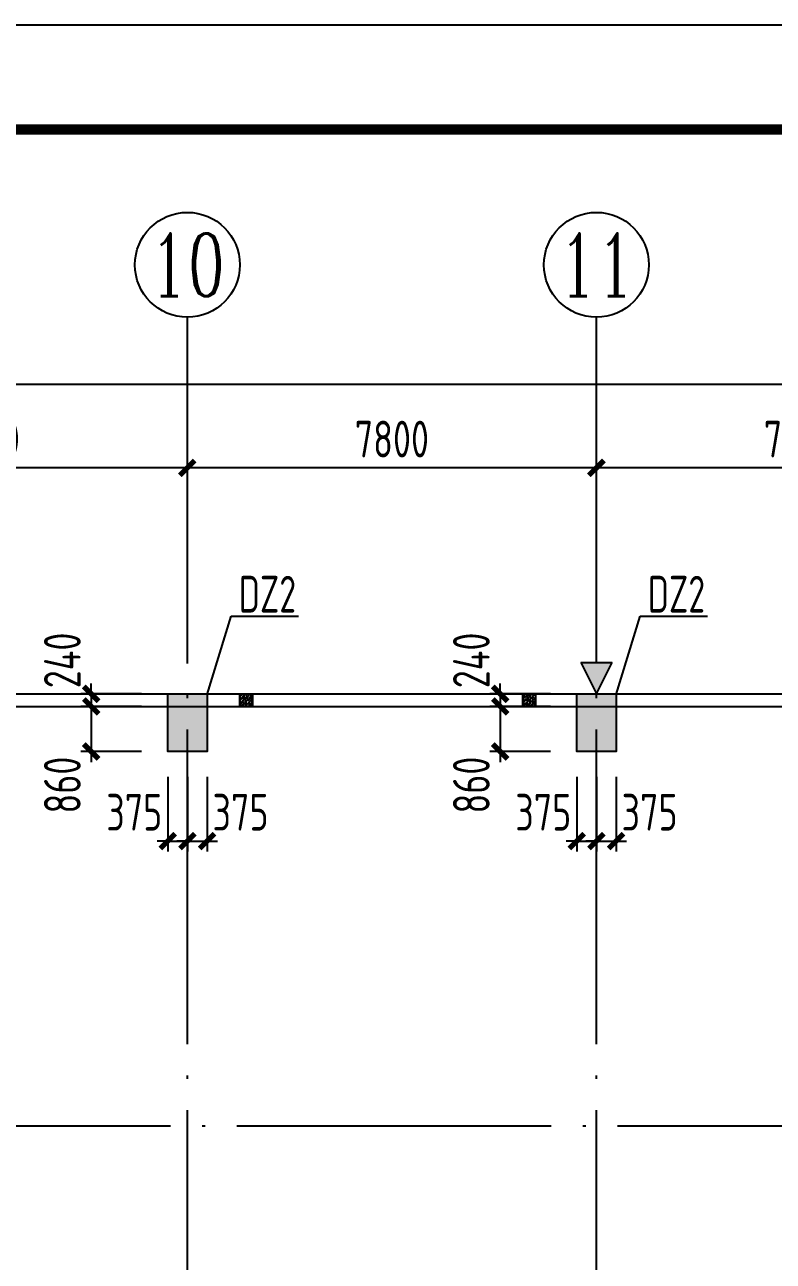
# Model space of a CAD drawing. Extents: x -2746917 to -971774, y -3334247 to -3250358.
# Drawn here: x -2237485 to -2230347, y -3285967 to -3274173 of the extents above; entities that cross this region are included whole.
import ezdxf
from ezdxf.enums import TextEntityAlignment as Align

# ---------------------------------------------------------------- set-up
doc = ezdxf.new("R2010")
doc.units = 0
doc.header["$LTSCALE"] = 1000
doc.header["$MEASUREMENT"] = 0
doc.header["$PDMODE"] = 35
doc.linetypes.add('DOTE', pattern=[2.42, 2, -0.2, 0.02, -0.2])
doc.layers.get('0').update_dxf_attribs({"linetype": 'CONTINUOUS'})
doc.layers.get('Defpoints').update_dxf_attribs({"linetype": 'CONTINUOUS'})
for name, color, linetype in [('AXIS', 253, 'DOTE'), ('BEAM_CON', 4, 'CONTINUOUS'), ('COLU', 7, 'CONTINUOUS'), ('DIM', 3, 'CONTINUOUS'), ('HATCH', 254, 'CONTINUOUS'), ('NUM', 7, 'CONTINUOUS'), ('PUB_TITLE', 4, 'CONTINUOUS'), ('TEXT', 7, 'CONTINUOUS')]:
    doc.layers.add(name, color=color, linetype=linetype)
doc.layers.add('yichutu', color=7, linetype='CONTINUOUS', true_color=0xffffff, plot=False)
doc.styles.add('TSSD_Axis', font='Complex.shx', dxfattribs={"width": 0.7, "bigfont": 'hztxt.shx'})
doc.styles.add('TSSD_Dimension', font='tssdeng.shx', dxfattribs={"width": 0.75, "bigfont": 'Hztxt.shx'})
doc.styles.add('TSSD_Rein', font='Tssdeng.shx', dxfattribs={"width": 0.75, "bigfont": 'hztxt.shx'})
doc.dimstyles.new('TSSD_200_100', dxfattribs={"dimtxt": 350, "dimasz": 100, "dimexe": 100, "dimexo": 250, "dimgap": 100, "dimtad": 1, "dimdec": 0, "dimlfac": 2, "dimzin": 0, "dimdsep": 46, "dimtxsty": 'TSSD_Dimension', "dimblk": 'ARCHTICK', "dimcen": 0, "dimdle": 100, "dimclrt": 7, "dimadec": 0, "dimazin": 0, "dimtfac": 1, "dimtdec": 0, "dimtix": 1, "dimtmove": 2, "dimatfit": 3, "dimfxl": 1, "dimtolj": 1, "dimtzin": 0, "dimarcsym": 0})

# ---------------------------------------------------------------- blocks, each defined once
blk = doc.blocks.new('ts_axno')
at = {"color": 0, "linetype": 'ByBlock', "lineweight": -2}
blk.add_circle((0, 0), 0.5, dxfattribs=at)
at = {"color": 0, "linetype": 'ByBlock', "lineweight": -2, "style": 'TSSD_Axis', "width": 0.7}
blk.add_attdef('A', text='', height=0.6, dxfattribs=at).set_placement((0, 0), align=Align.MIDDLE_CENTER)
blk = doc.blocks.new('_ArchTick')
at = {"color": 0, "const_width": 0.5}
blk.add_lwpolyline([(-0.71, -0.71), (0.71, 0.71)], dxfattribs=at)
blk = doc.blocks.new('*D1387')
at = {"layer": 'Defpoints', "color": 0, "ltscale": 1.5}
for p in [(-2232034, -3278400), (-2228134, -3279456), (-2232034, -3279675)]:
    blk.add_point(p, dxfattribs=at)
at = {"layer": 'DIM', "color": 0, "lineweight": -2, "ltscale": 1.5}
for p, q in [((-2232034, -3279425), (-2232034, -3278300)), ((-2228134, -3279206), (-2228134, -3278300)), ((-2228034, -3278400), (-2232134, -3278400))]:
    blk.add_line(p, q, dxfattribs=at)
at = {"layer": 'DIM', "color": 0, "lineweight": -2, "ltscale": 1.5, "xscale": 100, "yscale": 100, "zscale": 100, "rotation": 180}
blk.add_blockref('_ArchTick', (-2232034, -3278400), dxfattribs=at)
at = {"layer": 'DIM', "color": 0, "lineweight": -2, "ltscale": 1.5, "xscale": 100, "yscale": 100, "zscale": 100}
blk.add_blockref('_ArchTick', (-2228134, -3278400), dxfattribs=at)
at = {"layer": 'DIM', "color": 7, "ltscale": 1.5, "insert": (-2230084, -3278125), "char_height": 350, "attachment_point": 5, "style": 'TSSD_Dimension'}
blk.add_mtext('\\A1;7800', dxfattribs=at)
blk = doc.blocks.new('*D1388')
at = {"layer": 'Defpoints', "color": 0, "ltscale": 1.5}
for p in [(-2235934, -3278400), (-2235934, -3279675), (-2232034, -3279675)]:
    blk.add_point(p, dxfattribs=at)
at = {"layer": 'DIM', "color": 0, "lineweight": -2, "ltscale": 1.5}
for p, q in [((-2235934, -3279425), (-2235934, -3278300)), ((-2232034, -3279425), (-2232034, -3278300)), ((-2231934, -3278400), (-2236034, -3278400))]:
    blk.add_line(p, q, dxfattribs=at)
at = {"layer": 'DIM', "color": 0, "lineweight": -2, "ltscale": 1.5, "xscale": 100, "yscale": 100, "zscale": 100, "rotation": 180}
blk.add_blockref('_ArchTick', (-2235934, -3278400), dxfattribs=at)
at = {"layer": 'DIM', "color": 0, "lineweight": -2, "ltscale": 1.5, "xscale": 100, "yscale": 100, "zscale": 100}
blk.add_blockref('_ArchTick', (-2232034, -3278400), dxfattribs=at)
at = {"layer": 'DIM', "color": 7, "ltscale": 1.5, "insert": (-2233984, -3278125), "char_height": 350, "attachment_point": 5, "style": 'TSSD_Dimension'}
blk.add_mtext('\\A1;7800', dxfattribs=at)
blk = doc.blocks.new('*D1389')
at = {"layer": 'Defpoints', "color": 0, "ltscale": 1.5}
for p in [(-2239834, -3278400), (-2239834, -3279675), (-2235934, -3279675)]:
    blk.add_point(p, dxfattribs=at)
at = {"layer": 'DIM', "color": 0, "lineweight": -2, "ltscale": 1.5}
for p, q in [((-2239834, -3279425), (-2239834, -3278300)), ((-2235934, -3279425), (-2235934, -3278300)), ((-2235834, -3278400), (-2239934, -3278400))]:
    blk.add_line(p, q, dxfattribs=at)
at = {"layer": 'DIM', "color": 0, "lineweight": -2, "ltscale": 1.5, "xscale": 100, "yscale": 100, "zscale": 100, "rotation": 180}
blk.add_blockref('_ArchTick', (-2239834, -3278400), dxfattribs=at)
at = {"layer": 'DIM', "color": 0, "lineweight": -2, "ltscale": 1.5, "xscale": 100, "yscale": 100, "zscale": 100}
blk.add_blockref('_ArchTick', (-2235934, -3278400), dxfattribs=at)
at = {"layer": 'DIM', "color": 7, "ltscale": 1.5, "insert": (-2237884, -3278125), "char_height": 350, "attachment_point": 5, "style": 'TSSD_Dimension'}
blk.add_mtext('\\A1;7800', dxfattribs=at)
blk = doc.blocks.new('*D1397')
at = {"layer": 'Defpoints', "color": 0, "ltscale": 1.5}
for p in [(-2224234, -3277600), (-2224234, -3279456), (-2267134, -3279675)]:
    blk.add_point(p, dxfattribs=at)
at = {"layer": 'DIM', "color": 0, "lineweight": -2, "ltscale": 1.5}
for p, q in [((-2267234, -3277600), (-2224134, -3277600)), ((-2267134, -3279425), (-2267134, -3277500)), ((-2224234, -3279206), (-2224234, -3277500))]:
    blk.add_line(p, q, dxfattribs=at)
at = {"layer": 'DIM', "color": 0, "lineweight": -2, "ltscale": 1.5, "xscale": 100, "yscale": 100, "zscale": 100, "rotation": 180}
blk.add_blockref('_ArchTick', (-2267134, -3277600), dxfattribs=at)
at = {"layer": 'DIM', "color": 0, "lineweight": -2, "ltscale": 1.5, "xscale": 100, "yscale": 100, "zscale": 100}
blk.add_blockref('_ArchTick', (-2224234, -3277600), dxfattribs=at)
at = {"layer": 'DIM', "color": 7, "ltscale": 1.5, "insert": (-2245684, -3277325), "char_height": 350, "attachment_point": 5, "style": 'TSSD_Dimension'}
blk.add_mtext('\\A1;85800', dxfattribs=at)
blk = doc.blocks.new('*D1692')
at = {"layer": 'Defpoints', "color": 0, "ltscale": 1.5}
for p in [(-2236121, -3281095), (-2235934, -3281095), (-2235934, -3281959)]:
    blk.add_point(p, dxfattribs=at)
at = {"layer": 'DIM', "color": 0, "lineweight": -2, "ltscale": 1.5}
for p, q in [((-2236121, -3281345), (-2236121, -3282059)), ((-2235934, -3281345), (-2235934, -3282059)), ((-2236121, -3281959), (-2236221, -3281959)), ((-2236121, -3281959), (-2235934, -3281959)), ((-2235934, -3281959), (-2235834, -3281959))]:
    blk.add_line(p, q, dxfattribs=at)
at = {"layer": 'DIM', "color": 0, "lineweight": -2, "ltscale": 1.5, "xscale": 100, "yscale": 100, "zscale": 100}
blk.add_blockref('_ArchTick', (-2236121, -3281959), dxfattribs=at)
at = {"layer": 'DIM', "color": 0, "lineweight": -2, "ltscale": 1.5, "xscale": 100, "yscale": 100, "zscale": 100, "rotation": 180}
blk.add_blockref('_ArchTick', (-2235934, -3281959), dxfattribs=at)
at = {"layer": 'DIM', "color": 7, "ltscale": 1.5, "insert": (-2236440, -3281684), "char_height": 350, "attachment_point": 5, "style": 'TSSD_Dimension'}
blk.add_mtext('\\A1;375', dxfattribs=at)
blk = doc.blocks.new('*D1693')
at = {"layer": 'Defpoints', "color": 0, "ltscale": 1.5}
for p in [(-2235934, -3281095), (-2235746, -3281095), (-2235746, -3281959)]:
    blk.add_point(p, dxfattribs=at)
at = {"layer": 'DIM', "color": 0, "lineweight": -2, "ltscale": 1.5}
for p, q in [((-2235934, -3281345), (-2235934, -3282059)), ((-2235746, -3281345), (-2235746, -3282059)), ((-2235934, -3281959), (-2236034, -3281959)), ((-2235934, -3281959), (-2235746, -3281959)), ((-2235746, -3281959), (-2235646, -3281959))]:
    blk.add_line(p, q, dxfattribs=at)
at = {"layer": 'DIM', "color": 0, "lineweight": -2, "ltscale": 1.5, "xscale": 100, "yscale": 100, "zscale": 100}
blk.add_blockref('_ArchTick', (-2235934, -3281959), dxfattribs=at)
at = {"layer": 'DIM', "color": 0, "lineweight": -2, "ltscale": 1.5, "xscale": 100, "yscale": 100, "zscale": 100, "rotation": 180}
blk.add_blockref('_ArchTick', (-2235746, -3281959), dxfattribs=at)
at = {"layer": 'DIM', "color": 7, "ltscale": 1.5, "insert": (-2235427, -3281684), "char_height": 350, "attachment_point": 5, "style": 'TSSD_Dimension'}
blk.add_mtext('\\A1;375', dxfattribs=at)
blk = doc.blocks.new('*D1694')
at = {"layer": 'Defpoints', "color": 0, "ltscale": 1.5}
for p in [(-2236121, -3280555), (-2236851, -3280675), (-2236121, -3280675)]:
    blk.add_point(p, dxfattribs=at)
at = {"layer": 'DIM', "color": 0, "lineweight": -2, "ltscale": 1.5}
for p, q in [((-2236851, -3280555), (-2236851, -3280455)), ((-2236371, -3280555), (-2236951, -3280555)), ((-2236851, -3280555), (-2236851, -3280675)), ((-2236371, -3280675), (-2236951, -3280675)), ((-2236851, -3280675), (-2236851, -3280775))]:
    blk.add_line(p, q, dxfattribs=at)
at = {"layer": 'DIM', "color": 0, "lineweight": -2, "ltscale": 1.5, "xscale": 100, "yscale": 100, "zscale": 100}
for p, rotation in [((-2236851, -3280555), 270), ((-2236851, -3280675), 90)]:
    blk.add_blockref('_ArchTick', p, dxfattribs=dict(at, rotation=rotation))
at = {"layer": 'DIM', "color": 7, "ltscale": 1.5, "insert": (-2237126, -3280236), "char_height": 350, "attachment_point": 5, "rotation": 90, "style": 'TSSD_Dimension'}
blk.add_mtext('\\A1;240', dxfattribs=at)
blk = doc.blocks.new('*D1695')
at = {"layer": 'Defpoints', "color": 0, "ltscale": 1.5}
for p in [(-2236121, -3280675), (-2236851, -3281105), (-2236121, -3281105)]:
    blk.add_point(p, dxfattribs=at)
at = {"layer": 'DIM', "color": 0, "lineweight": -2, "ltscale": 1.5}
for p, q in [((-2236851, -3280575), (-2236851, -3281205)), ((-2236371, -3280675), (-2236951, -3280675)), ((-2236371, -3281105), (-2236951, -3281105))]:
    blk.add_line(p, q, dxfattribs=at)
at = {"layer": 'DIM', "color": 0, "lineweight": -2, "ltscale": 1.5, "xscale": 100, "yscale": 100, "zscale": 100}
for p, rotation in [((-2236851, -3280675), 90), ((-2236851, -3281105), 270)]:
    blk.add_blockref('_ArchTick', p, dxfattribs=dict(at, rotation=rotation))
at = {"layer": 'DIM', "color": 7, "ltscale": 1.5, "insert": (-2237126, -3281425), "char_height": 350, "attachment_point": 5, "rotation": 90, "style": 'TSSD_Dimension'}
blk.add_mtext('\\A1;860', dxfattribs=at)
blk = doc.blocks.new('*D1704')
at = {"layer": 'Defpoints', "color": 0, "ltscale": 1.5}
for p in [(-2232221, -3281095), (-2232034, -3281095), (-2232034, -3281959)]:
    blk.add_point(p, dxfattribs=at)
at = {"layer": 'DIM', "color": 0, "lineweight": -2, "ltscale": 1.5}
for p, q in [((-2232221, -3281345), (-2232221, -3282059)), ((-2232034, -3281345), (-2232034, -3282059)), ((-2232221, -3281959), (-2232321, -3281959)), ((-2232221, -3281959), (-2232034, -3281959)), ((-2232034, -3281959), (-2231934, -3281959))]:
    blk.add_line(p, q, dxfattribs=at)
at = {"layer": 'DIM', "color": 0, "lineweight": -2, "ltscale": 1.5, "xscale": 100, "yscale": 100, "zscale": 100}
blk.add_blockref('_ArchTick', (-2232221, -3281959), dxfattribs=at)
at = {"layer": 'DIM', "color": 0, "lineweight": -2, "ltscale": 1.5, "xscale": 100, "yscale": 100, "zscale": 100, "rotation": 180}
blk.add_blockref('_ArchTick', (-2232034, -3281959), dxfattribs=at)
at = {"layer": 'DIM', "color": 7, "ltscale": 1.5, "insert": (-2232540, -3281684), "char_height": 350, "attachment_point": 5, "style": 'TSSD_Dimension'}
blk.add_mtext('\\A1;375', dxfattribs=at)
blk = doc.blocks.new('*D1705')
at = {"layer": 'Defpoints', "color": 0, "ltscale": 1.5}
for p in [(-2232034, -3281095), (-2231846, -3281095), (-2231846, -3281959)]:
    blk.add_point(p, dxfattribs=at)
at = {"layer": 'DIM', "color": 0, "lineweight": -2, "ltscale": 1.5}
for p, q in [((-2232034, -3281345), (-2232034, -3282059)), ((-2231846, -3281345), (-2231846, -3282059)), ((-2232034, -3281959), (-2232134, -3281959)), ((-2232034, -3281959), (-2231846, -3281959)), ((-2231846, -3281959), (-2231746, -3281959))]:
    blk.add_line(p, q, dxfattribs=at)
at = {"layer": 'DIM', "color": 0, "lineweight": -2, "ltscale": 1.5, "xscale": 100, "yscale": 100, "zscale": 100}
blk.add_blockref('_ArchTick', (-2232034, -3281959), dxfattribs=at)
at = {"layer": 'DIM', "color": 0, "lineweight": -2, "ltscale": 1.5, "xscale": 100, "yscale": 100, "zscale": 100, "rotation": 180}
blk.add_blockref('_ArchTick', (-2231846, -3281959), dxfattribs=at)
at = {"layer": 'DIM', "color": 7, "ltscale": 1.5, "insert": (-2231527, -3281684), "char_height": 350, "attachment_point": 5, "style": 'TSSD_Dimension'}
blk.add_mtext('\\A1;375', dxfattribs=at)
blk = doc.blocks.new('*D1706')
at = {"layer": 'Defpoints', "color": 0, "ltscale": 1.5}
for p in [(-2232221, -3280555), (-2232951, -3280675), (-2232221, -3280675)]:
    blk.add_point(p, dxfattribs=at)
at = {"layer": 'DIM', "color": 0, "lineweight": -2, "ltscale": 1.5}
for p, q in [((-2232951, -3280555), (-2232951, -3280455)), ((-2232471, -3280555), (-2233051, -3280555)), ((-2232951, -3280555), (-2232951, -3280675)), ((-2232471, -3280675), (-2233051, -3280675)), ((-2232951, -3280675), (-2232951, -3280775))]:
    blk.add_line(p, q, dxfattribs=at)
at = {"layer": 'DIM', "color": 0, "lineweight": -2, "ltscale": 1.5, "xscale": 100, "yscale": 100, "zscale": 100}
for p, rotation in [((-2232951, -3280555), 270), ((-2232951, -3280675), 90)]:
    blk.add_blockref('_ArchTick', p, dxfattribs=dict(at, rotation=rotation))
at = {"layer": 'DIM', "color": 7, "ltscale": 1.5, "insert": (-2233226, -3280236), "char_height": 350, "attachment_point": 5, "rotation": 90, "style": 'TSSD_Dimension'}
blk.add_mtext('\\A1;240', dxfattribs=at)
blk = doc.blocks.new('*D1707')
at = {"layer": 'Defpoints', "color": 0, "ltscale": 1.5}
for p in [(-2232221, -3280675), (-2232951, -3281105), (-2232221, -3281105)]:
    blk.add_point(p, dxfattribs=at)
at = {"layer": 'DIM', "color": 0, "lineweight": -2, "ltscale": 1.5}
for p, q in [((-2232951, -3280575), (-2232951, -3281205)), ((-2232471, -3280675), (-2233051, -3280675)), ((-2232471, -3281105), (-2233051, -3281105))]:
    blk.add_line(p, q, dxfattribs=at)
at = {"layer": 'DIM', "color": 0, "lineweight": -2, "ltscale": 1.5, "xscale": 100, "yscale": 100, "zscale": 100}
for p, rotation in [((-2232951, -3280675), 90), ((-2232951, -3281105), 270)]:
    blk.add_blockref('_ArchTick', p, dxfattribs=dict(at, rotation=rotation))
at = {"layer": 'DIM', "color": 7, "ltscale": 1.5, "insert": (-2233226, -3281425), "char_height": 350, "attachment_point": 5, "rotation": 90, "style": 'TSSD_Dimension'}
blk.add_mtext('\\A1;860', dxfattribs=at)
blk = doc.blocks.new('A$C6DF15AF1')
at = {"layer": 'HATCH', "ltscale": 1.5}
h = blk.add_hatch(dxfattribs=at)
h.set_pattern_fill('ARMORED', color=256, scale=5, style=0)
h.set_pattern_definition([(50, (2166309.23, 3282061.71), (35.86300913, -3.13760675), [3.75, -41.25]), (355, (2166309.23, 3282061.71), (-6.93756668, 37.6096067), [3, -33]), (100.4514, (2166312.218, 3282061.447), (28.9254691, 34.4719771), [3.1870095, -35.0571056]), (46.1842, (2166309.23, 3282071.71), (53.36205243, -8.2759507), [5.625, -61.875]), (96.6356, (2166313.676, 3282071.02), (46.7331353, 48.70589355), [4.7805144, -52.58565]), (351.1842, (2166309.23, 3282071.71), (46.73309726, 48.70593005), [4.5, -49.5]), (21, (2166314.23, 3282069.21), (29.8453526, -20.13094453), [3.75, -41.25]), (326, (2166314.23, 3282069.21), (12.1657666, 36.25750225), [3, -33]), (71.4514, (2166316.717, 3282067.53), (42.01113143, 16.12652484), [3.1870095, -35.0571056]), (37.5, (2166309.23, 3282061.709), (0.607992766, 16.64469269), [0, -32.6, 0, -33.5, 0, -33.125]), (7.5, (2166309.23, 3282061.709), (13.15347687, 19.720585594), [0, -19.1, 0, -31.85, 0, -12.625]), (327.5, (2166298.08, 3282061.709), (26.69112181, -1.127743587), [0, -12.5, 0, -39, 0, -51.75]), (317.5, (2166293.08, 3282061.71), (29.15930847, 5.00524912), [0, -16.25, 0, -25.9, 0, -36.75]), (45, (2166309.23, 3282061.71), (-17.67766953, 17.67766953), [])])
h.paths.add_polyline_path([(0, 120), (120, 120), (120, 0), (0, 0)])
at = {"layer": 'COLU'}
blk.add_lwpolyline([(0, 120), (120, 120), (120, 0), (0, 0)], close=True, dxfattribs=at)
blk = doc.blocks.new('A$C72AE6952')
at = {"layer": 'DIM', "ltscale": 1.5}
blk.add_hatch(color=2, dxfattribs=at).paths.add_polyline_path([(105, -28), (-195, 122), (-195, -178)])
at = {"layer": 'DIM', "color": 2, "ltscale": 1.5}
for p, q in [((-195, 122), (-195, -178)), ((-195, 122), (105, -28)), ((105, -28), (-195, -178))]:
    blk.add_line(p, q, dxfattribs=at)
blk = doc.blocks.new('yct-891-420-89100-42000-100-2004.0')
at = {"layer": 'yichutu', "color": 7, "true_color": 0xffffff}
blk.add_lwpolyline([(0, 0), (0, 42000), (89100, 42000), (89100, 0)], close=True, dxfattribs=at)
blk = doc.blocks.new('A$C28727B96')
at = {"layer": 'PUB_TITLE'}
blk.add_lwpolyline([(-86607, -4276), (-86607, 37724), (2493, 37724), (2493, -4276)], close=True, dxfattribs=at)
at = {"layer": 'PUB_TITLE', "const_width": 100}
blk.add_lwpolyline([(1493, -3276), (1493, 36724), (-85893, 36724), (-85893, -3276), (1493, -3276)], dxfattribs=at)

msp = doc.modelspace()

# ---------------------------------------------------------------- hatches: boundary and pattern name
at = {"layer": 'COLU', "ltscale": 1.5}
h = msp.add_hatch(color=256, dxfattribs=at)
h.paths.add_polyline_path([(-2224113.71, -3284562.84), (-2224463.71, -3284562.84), (-2224463.71, -3284787.84), (-2224113.71, -3284787.84)])
h.paths.add_polyline_path([(-2224113.71, -3288562.84), (-2224463.71, -3288562.84), (-2224463.71, -3288787.84), (-2224113.71, -3288787.84)])
h.paths.add_polyline_path([(-2224113.71, -3296562.84), (-2224463.71, -3296562.84), (-2224463.71, -3296787.84), (-2224113.71, -3296787.84)])
h.paths.add_polyline_path([(-2228321.21, -3304795.34), (-2227946.21, -3304795.34), (-2227946.21, -3304245.34), (-2228321.21, -3304245.34)])
h.paths.add_polyline_path([(-2228296.21, -3292425.34), (-2227971.21, -3292425.34), (-2227971.21, -3292925.34), (-2228296.21, -3292925.34)])
h.paths.add_polyline_path([(-2228321.21, -3280555.34), (-2227946.21, -3280555.34), (-2227946.21, -3281105.34), (-2228321.21, -3281105.34)])
h.paths.add_polyline_path([(-2232221.21, -3304795.34), (-2231846.21, -3304795.34), (-2231846.21, -3304245.34), (-2232221.21, -3304245.34)])
h.paths.add_polyline_path([(-2232196.21, -3292425.34), (-2231871.21, -3292425.34), (-2231871.21, -3292925.34), (-2232196.21, -3292925.34)])
h.paths.add_polyline_path([(-2232221.21, -3280555.34), (-2231846.21, -3280555.34), (-2231846.21, -3281105.34), (-2232221.21, -3281105.34)])
h.paths.add_polyline_path([(-2236121.21, -3304795.34), (-2235746.21, -3304795.34), (-2235746.21, -3304245.34), (-2236121.21, -3304245.34)])
h.paths.add_polyline_path([(-2236096.21, -3292425.34), (-2235771.21, -3292425.34), (-2235771.21, -3292925.34), (-2236096.21, -3292925.34)])
h.paths.add_polyline_path([(-2236121.21, -3280555.34), (-2235746.21, -3280555.34), (-2235746.21, -3281105.34), (-2236121.21, -3281105.34)])
h.paths.add_polyline_path([(-2240021.21, -3304795.34), (-2239646.21, -3304795.34), (-2239646.21, -3304245.34), (-2240021.21, -3304245.34)])
h.paths.add_polyline_path([(-2239996.21, -3292425.34), (-2239671.21, -3292425.34), (-2239671.21, -3292925.34), (-2239996.21, -3292925.34)])
h.paths.add_polyline_path([(-2240021.21, -3280555.34), (-2239646.21, -3280555.34), (-2239646.21, -3281105.34), (-2240021.21, -3281105.34)])
h.paths.add_polyline_path([(-2243921.21, -3304795.34), (-2243546.21, -3304795.34), (-2243546.21, -3304245.34), (-2243921.21, -3304245.34)])
h.paths.add_polyline_path([(-2243896.21, -3292425.34), (-2243571.21, -3292425.34), (-2243571.21, -3292925.34), (-2243896.21, -3292925.34)])
h.paths.add_polyline_path([(-2243921.21, -3280555.34), (-2243546.21, -3280555.34), (-2243546.21, -3281105.34), (-2243921.21, -3281105.34)])
h.paths.add_polyline_path([(-2247821.21, -3304795.34), (-2247446.21, -3304795.34), (-2247446.21, -3304245.34), (-2247821.21, -3304245.34)])
h.paths.add_polyline_path([(-2247796.21, -3292425.34), (-2247471.21, -3292425.34), (-2247471.21, -3292925.34), (-2247796.21, -3292925.34)])
h.paths.add_polyline_path([(-2247821.21, -3280555.34), (-2247446.21, -3280555.34), (-2247446.21, -3281105.34), (-2247821.21, -3281105.34)])
h.paths.add_polyline_path([(-2251721.21, -3304795.34), (-2251346.21, -3304795.34), (-2251346.21, -3304245.34), (-2251721.21, -3304245.34)])
h.paths.add_polyline_path([(-2251696.21, -3292425.34), (-2251371.21, -3292425.34), (-2251371.21, -3292925.34), (-2251696.21, -3292925.34)])
h.paths.add_polyline_path([(-2251721.21, -3280555.34), (-2251346.21, -3280555.34), (-2251346.21, -3281105.34), (-2251721.21, -3281105.34)])
h.paths.add_polyline_path([(-2255621.21, -3304795.34), (-2255246.21, -3304795.34), (-2255246.21, -3304245.34), (-2255621.21, -3304245.34)])
h.paths.add_polyline_path([(-2255596.21, -3292425.34), (-2255271.21, -3292425.34), (-2255271.21, -3292925.34), (-2255596.21, -3292925.34)])
h.paths.add_polyline_path([(-2255621.21, -3280555.34), (-2255246.21, -3280555.34), (-2255246.21, -3281105.34), (-2255621.21, -3281105.34)])
h.paths.add_polyline_path([(-2224113.71, -3280555.34), (-2224463.71, -3280555.34), (-2224463.71, -3281105.34), (-2224113.71, -3281105.34)])
h.paths.add_polyline_path([(-2224113.71, -3300562.84), (-2224463.71, -3300562.84), (-2224463.71, -3300787.84), (-2224113.71, -3300787.84)])
h.paths.add_polyline_path([(-2224113.71, -3304795.34), (-2224463.71, -3304795.34), (-2224463.71, -3304245.34), (-2224113.71, -3304245.34)])
h.paths.add_polyline_path([(-2224113.71, -3292925.34), (-2224463.71, -3292925.34), (-2224463.71, -3292425.34), (-2224113.71, -3292425.34)])
h.paths.add_polyline_path([(-2259521.21, -3304795.34), (-2259146.21, -3304795.34), (-2259146.21, -3304245.34), (-2259521.21, -3304245.34)])
h.paths.add_polyline_path([(-2267253.71, -3300562.84), (-2266903.71, -3300562.84), (-2266903.71, -3300787.84), (-2267253.71, -3300787.84)])
h.paths.add_polyline_path([(-2267253.71, -3296562.84), (-2266903.71, -3296562.84), (-2266903.71, -3296787.84), (-2267253.71, -3296787.84)])
h.paths.add_polyline_path([(-2267253.71, -3288562.84), (-2266903.71, -3288562.84), (-2266903.71, -3288787.84), (-2267253.71, -3288787.84)])
h.paths.add_polyline_path([(-2263421.21, -3304795.34), (-2263046.21, -3304795.34), (-2263046.21, -3304245.34), (-2263421.21, -3304245.34)])
h.paths.add_polyline_path([(-2267253.71, -3304795.34), (-2266903.71, -3304795.34), (-2266903.71, -3304245.34), (-2267253.71, -3304245.34)])
h.paths.add_polyline_path([(-2259496.21, -3292425.34), (-2259171.21, -3292425.34), (-2259171.21, -3292925.34), (-2259496.21, -3292925.34)])
h.paths.add_polyline_path([(-2259521.21, -3280555.34), (-2259146.21, -3280555.34), (-2259146.21, -3281105.34), (-2259521.21, -3281105.34)])
h.paths.add_polyline_path([(-2263396.21, -3292425.34), (-2263071.21, -3292425.34), (-2263071.21, -3292925.34), (-2263396.21, -3292925.34)])
h.paths.add_polyline_path([(-2267253.71, -3292925.34), (-2266903.71, -3292925.34), (-2266903.71, -3292425.34), (-2267253.71, -3292425.34)])
h.paths.add_polyline_path([(-2267253.71, -3284562.84), (-2266903.71, -3284562.84), (-2266903.71, -3284787.84), (-2267253.71, -3284787.84)])
h.paths.add_polyline_path([(-2263421.21, -3280555.34), (-2263046.21, -3280555.34), (-2263046.21, -3281105.34), (-2263421.21, -3281105.34)])
h.paths.add_polyline_path([(-2267253.71, -3280555.34), (-2266903.71, -3280555.34), (-2266903.71, -3281105.34), (-2267253.71, -3281105.34)])

# ---------------------------------------------------------------- linework, layer by layer
at = {"layer": 'AXIS', "ltscale": 1.5}
for p, q in [((-2235933.71, -3305675.34), (-2235933.71, -3279675.34)), ((-2232033.71, -3305675.34), (-2232033.71, -3279675.34)), ((-2268133.71, -3280675.34), (-2223233.71, -3280675.34)), ((-2268133.71, -3284675.34), (-2223233.71, -3284675.34))]:
    msp.add_line(p, q, dxfattribs=at)
at = {"layer": 'BEAM_CON', "ltscale": 1.5}
for points in [[(-2267253.71, -3280555.34), (-2224113.71, -3280555.34), (-2224113.71, -3304795.34), (-2267253.71, -3304795.34)], [(-2267133.71, -3280675.34), (-2224233.71, -3280675.34), (-2224233.71, -3304675.34), (-2267133.71, -3304675.34)]]:
    msp.add_lwpolyline(points, close=True, dxfattribs=at)
at = {"layer": 'COLU', "ltscale": 1.5}
for points in [[(-2236121.21, -3280555.34), (-2235746.21, -3280555.34), (-2235746.21, -3281105.34), (-2236121.21, -3281105.34)], [(-2232221.21, -3280555.34), (-2231846.21, -3280555.34), (-2231846.21, -3281105.34), (-2232221.21, -3281105.34)]]:
    msp.add_lwpolyline(points, close=True, dxfattribs=at)
at = {"layer": 'NUM', "ltscale": 1.5}
for p, q in [((-2235933.71, -3279675.34), (-2235933.71, -3276962.69)), ((-2232033.71, -3279675.34), (-2232033.71, -3276962.69))]:
    msp.add_line(p, q, dxfattribs=at)
at = {"layer": 'NUM'}
for p, q in [((-2235746.21, -3280560.34), (-2235517.39, -3279814.19)), ((-2235517.39, -3279814.19), (-2234874, -3279814.19)), ((-2231846.21, -3280560.34), (-2231617.39, -3279814.19)), ((-2231617.39, -3279814.19), (-2230974, -3279814.19))]:
    msp.add_line(p, q, dxfattribs=at)

# ---------------------------------------------------------------- block references
at = {"ltscale": 1.5}
msp.add_blockref('A$C28727B96', (-2188156.21, -3311896.69), dxfattribs=at)
at = {"layer": 'COLU', "ltscale": 1.5, "rotation": 180}
for p in [(-2235313.71, -3280555.35), (-2232613.71, -3280555.35)]:
    msp.add_blockref('A$C6DF15AF1', p, dxfattribs=at)
at = {"layer": 'DIM', "ltscale": 1.5, "xscale": -1, "rotation": 90}
msp.add_blockref('A$C72AE6952', (-2232061.62, -3280450.21), dxfattribs=at)
at = {"layer": 'NUM'}
ref = msp.add_blockref('ts_axno', (-2235933.71, -3276462.69), dxfattribs=dict(at, xscale=1000, yscale=1000, zscale=1000))
ref.add_attrib('10', '10', dxfattribs={"height": 600, "style": 'TSSD_Axis', "width": 0.7}).set_placement((-2235933.71, -3276462.69), align=Align.MIDDLE_CENTER)
ref = msp.add_blockref('ts_axno', (-2232033.71, -3276462.69), dxfattribs=dict(at, xscale=1000, yscale=1000, zscale=1000))
ref.add_attrib('11', '11', dxfattribs={"height": 600, "style": 'TSSD_Axis', "width": 0.7}).set_placement((-2232033.71, -3276462.69), align=Align.MIDDLE_CENTER)
at = {"layer": 'yichutu'}
msp.add_blockref('yct-891-420-89100-42000-100-2004.0', (-2274762.74, -3316173.05), dxfattribs=at)

# ---------------------------------------------------------------- texts
at = {"layer": 'TEXT', "lineweight": 5, "style": 'TSSD_Rein', "width": 0.7}
for p in [(-2235443.21, -3279779.18), (-2231543.21, -3279779.18)]:
    msp.add_text('DZ2', height=350, dxfattribs=at).set_placement(p)

# ---------------------------------------------------------------- dimensions: what is measured, and where the dimension line sits
at = {"layer": 'DIM', "ltscale": 1.5}
for base, p1, p2, picture, middle in [((-2224233.71, -3277600.34), (-2267133.71, -3279675.34), (-2224233.71, -3279455.81), '*D1397', (-2245683.71, -3277325.34)), ((-2239833.71, -3278400.34), (-2235933.71, -3279675.34), (-2239833.71, -3279675.34), '*D1389', (-2237883.71, -3278125.34)), ((-2235933.71, -3278400.34), (-2232033.71, -3279675.34), (-2235933.71, -3279675.34), '*D1388', (-2233983.71, -3278125.34)), ((-2232033.71, -3278400.34), (-2228133.71, -3279455.81), (-2232033.71, -3279675.34), '*D1387', (-2230083.71, -3278125.34))]:
    dim = msp.add_linear_dim(base=base, p1=p1, p2=p2, dimstyle='TSSD_200_100', dxfattribs=at)
    dim.commit()
    dim.dimension.update_dxf_attribs({"geometry": picture, "text_midpoint": middle})
for base, p1, p2, picture, middle in [((-2236850.65, -3280675.34), (-2236121.21, -3280555.34), (-2236121.21, -3280675.34), '*D1694', (-2237125.65, -3280236.08)), ((-2232950.65, -3280675.34), (-2232221.21, -3280555.34), (-2232221.21, -3280675.34), '*D1706', (-2233225.65, -3280236.08)), ((-2236850.65, -3281105.34), (-2236121.21, -3280675.34), (-2236121.21, -3281105.34), '*D1695', (-2237125.65, -3281424.61)), ((-2232950.65, -3281105.34), (-2232221.21, -3280675.34), (-2232221.21, -3281105.34), '*D1707', (-2233225.65, -3281424.61))]:
    dim = msp.add_linear_dim(base=base, p1=p1, p2=p2, angle=90, dimstyle='TSSD_200_100', dxfattribs=at)
    dim.commit()
    dim.dimension.update_dxf_attribs({"geometry": picture, "text_midpoint": middle, "dimtype": 160})
for base, p1, p2, picture, middle in [((-2235933.71, -3281958.52), (-2236121.21, -3281095.34), (-2235933.71, -3281095.34), '*D1692', (-2236440.47, -3281683.52)), ((-2235746.21, -3281958.52), (-2235933.71, -3281095.34), (-2235746.21, -3281095.34), '*D1693', (-2235426.94, -3281683.52)), ((-2232033.71, -3281958.52), (-2232221.21, -3281095.34), (-2232033.71, -3281095.34), '*D1704', (-2232540.47, -3281683.52)), ((-2231846.21, -3281958.52), (-2232033.71, -3281095.34), (-2231846.21, -3281095.34), '*D1705', (-2231526.94, -3281683.52))]:
    dim = msp.add_linear_dim(base=base, p1=p1, p2=p2, dimstyle='TSSD_200_100', dxfattribs=at)
    dim.commit()
    dim.dimension.update_dxf_attribs({"geometry": picture, "text_midpoint": middle, "dimtype": 160})

doc.saveas('drawing.dxf')
